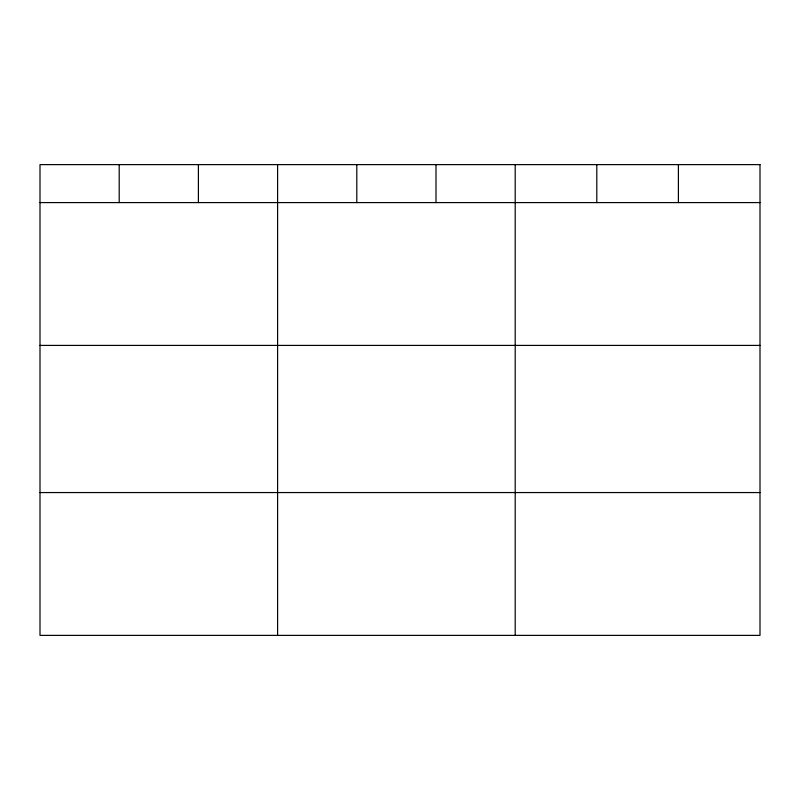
<?xml version="1.0" encoding="UTF-8"?>
<svg xmlns="http://www.w3.org/2000/svg" width="800" height="800" viewBox="0 0 800 800"><rect width="100%" height="100%" fill="white"/><g stroke="black" fill="none" stroke-linecap="round" stroke-linejoin="round"><path stroke-width="1.2" d="M40 202.59L760 202.59M40 345.41L760 345.41M40 492.56L760 492.56M678.4 164.62L678.4 202.59M596.8 164.62L596.8 202.59M515.2 164.62L515.2 635.38M436 164.62L436 202.59M356.8 164.62L356.8 202.59M277.6 164.62L277.6 635.38M198.4 164.62L198.4 202.59M119.2 164.62L119.2 202.59M760 164.62L40 164.62L40 635.38L760 635.38L760 164.62"/></g></svg>
